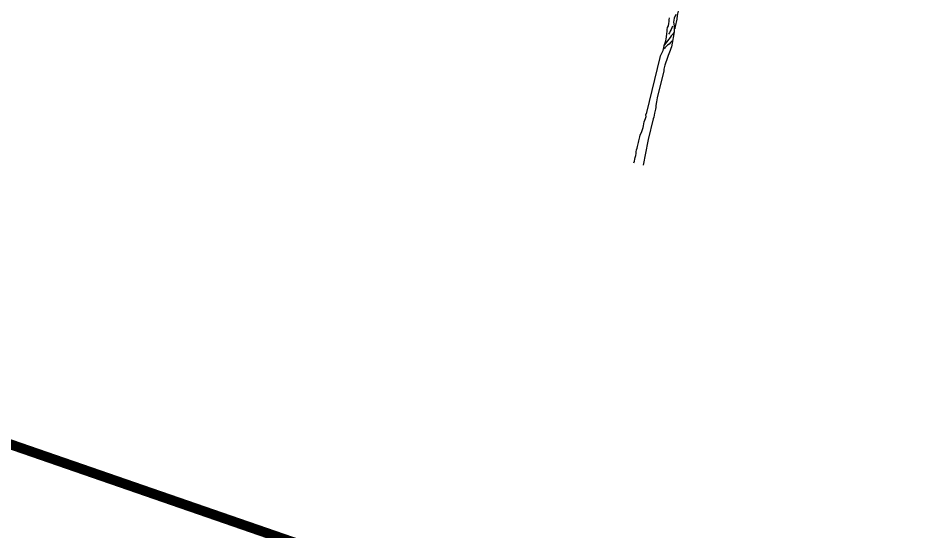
# Model space of a CAD drawing. Header units: inches. Extents: x 350994 to 353538, y 1581369 to 1583842.
# Drawn here: x 351575.85 to 351584.79, y 1583144.35 to 1583149.51 of the extents above; entities that cross this region are included whole.
import ezdxf

# ---------------------------------------------------------------- set-up
doc = ezdxf.new("R2010")
doc.units = ezdxf.units.IN
doc.header["$MEASUREMENT"] = 0
doc.linetypes.add('1', pattern=[0])
doc.layers.add("ROAD'S", color=1, linetype='1')
doc.layers.add('TREE', color=81, linetype='1')

# ---------------------------------------------------------------- blocks, each defined once
blk = doc.blocks.new('TREE_4')
at = {"color": 94}
for points in [[(-3, -32), (0, 0), (-3, 32), (0, 64), (0, 101), (-3, 136), (-9, 168), (-11, 202), (-11, 237), (-8, 269), (-8, 338), (-11, 370), (-11, 442), (-8, 474), (3, 544), (6, 578), (9, 616), (9, 651), (6, 685), (6, 720), (9, 752), (15, 784), (15, 821), (1, 850), (9, 896), (10, 1901), (13, 1935), (25, 1999), (33, 2037), (33, 2143), (39, 2178), (39, 2216), (36, 2248), (34, 2282), (28, 2346), (25, 2381), (19, 2415), (13, 2453), (22, 2488), (22, 2528), (16, 2563), (11, 2595), (5, 2629)], [(103, 2713), (92, 2644), (92, 2606), (94, 2571), (123, 2508), (129, 2476), (146, 2406), (149, 2372), (149, 2334), (152, 2302), (155, 2268), (161, 2204), (161, 2135), (158, 2103), (155, 2065), (149, 2034), (143, 1970), (140, 1932), (134, 1898), (129, 1828), (126, 1791), (126, 1718), (128, 1687), (128, 1188), (131, 1156), (131, 1119), (137, 1055), (143, 1020), (145, 986), (145, 911), (148, 879), (148, 844), (145, 809), (145, 434), (148, 402), (168, -31)], [(127, 2806), (126, 2733), (129, 2701), (141, 2638), (141, 2499), (144, 2467), (144, 2461)], [(146, 2421), (143, 2386), (129, 2354), (112, 2323), (100, 2288), (88, 2256), (59, 2193), (45, 2164), (30, 2132), (25, 2123)], [(94, 2499), (91, 2464), (83, 2433), (77, 2401), (68, 2369), (60, 2343)], [(149, 2239), (129, 2204), (109, 2172), (85, 2149), (71, 2120), (54, 2091), (42, 2071)]]:
    blk.add_lwpolyline(points, dxfattribs=at)

msp = doc.modelspace()

# ---------------------------------------------------------------- linework, layer by layer
at = {"layer": "ROAD'S", "lineweight": 5, "const_width": 0.1}
msp.add_lwpolyline([(351598.3157, 1583258.4961), (351589.6668, 1583261.0176), (351575.0539, 1583217.1144), (351558.923, 1583168.6701), (351558.1359, 1583160.8144), (351560.7887, 1583153.8631), (351564.0425, 1583149.8777), (351565.0094, 1583148.9538), (351748.303, 1583085.4997), (351764.4308, 1583080.0335)], dxfattribs=at)

# ---------------------------------------------------------------- block references
at = {"layer": 'TREE', "lineweight": 5, "xscale": 0.0005632341247466223, "yscale": 0.0005632341529917539, "zscale": 0.0005632341444477617, "rotation": 346.4411541233163}
msp.add_blockref('TREE_4', (351582.037, 1583148.0692), dxfattribs=at)

doc.saveas('drawing.dxf')
